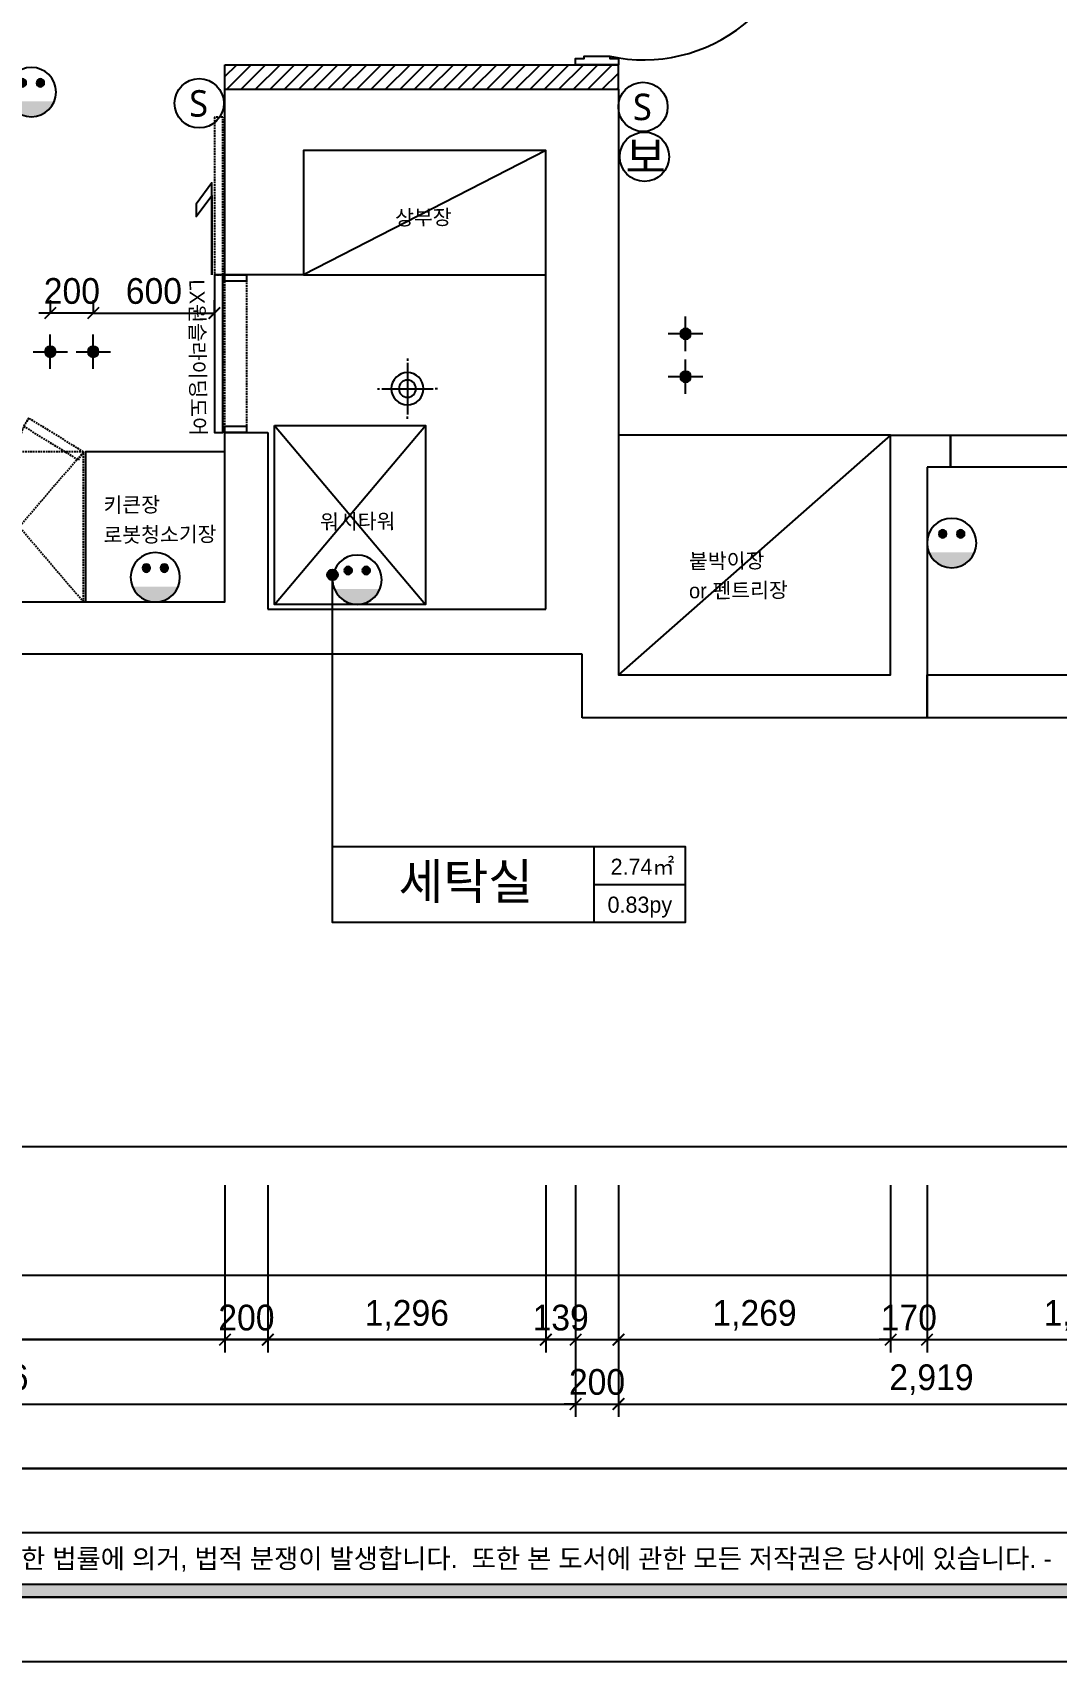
# Model space of a CAD drawing. Header units: millimetres. Extents: x 744 to 27144, y 914 to 19934.
# Drawn here: x 12989 to 17764, y 1514 to 9107 of the extents above; entities that cross this region are included whole.
import ezdxf
from ezdxf.enums import TextEntityAlignment as Align

# ---------------------------------------------------------------- set-up
doc = ezdxf.new("R2010")
doc.units = ezdxf.units.MM
doc.header["$LTSCALE"] = 10
doc.linetypes.add('DH-HID2', pattern=[1.2, 0.8, -0.4])
for name, color, linetype in [('0-ELC TEXT', 7, 'Continuous'), ('03-TEXT', 3, 'Continuous'), ('CEIL-DOOR', 6, 'Continuous'), ('CO-DO-FR', 7, 'Continuous'), ('CO-DOOR', 8, 'Continuous'), ('FORM(YOURNAME)-1', 1, 'Continuous'), ('FORM(YOURNAME)-11', 1, 'Continuous'), ('FU-FURM', 251, 'DH-HID2'), ('HAT', 5, 'Continuous'), ('RC-LIGHT', 7, 'Continuous'), ('U-LANP', 6, 'Continuous'), ('가구', 6, 'Continuous'), ('내부벽체선', 3, 'Continuous'), ('설비', 140, 'Continuous'), ('외부벽체선', 2, 'Continuous'), ('창호', 4, 'Continuous'), ('치수선', 5, 'Continuous')]:
    doc.layers.add(name, color=color, linetype=linetype)
doc.styles.get("Standard").update_dxf_attribs({"font": 'arial.ttf'})
doc.styles.add('YOURNAME', font='Dotum.ttf')
doc.styles.add('차영규', font='조선일보명조.ttf')
doc.styles.add('코레일둥고', font='조선일보명조.ttf')
doc.dimstyles.new('YOURNAME-60', dxfattribs={"dimscale": 60, "dimtxt": 2, "dimasz": 0.9, "dimexe": 1, "dimexo": 3, "dimgap": 0.7, "dimtad": 1, "dimdec": 0, "dimzin": 0, "dimdsep": 46, "dimlunit": 6, "dimtxsty": 'YOURNAME', "dimblk": 'ARCHTICK', "dimcen": 0, "dimclrd": 1, "dimclre": 1, "dimclrt": 7, "dimadec": 0, "dimazin": 0, "dimtfac": 1, "dimtdec": 0, "dimtix": 1, "dimtmove": 2, "dimatfit": 3, "dimldrblk": 'ARCHTICK', "dimfxl": 1, "dimtolj": 1, "dimtzin": 0, "dimarcsym": 0})

# ---------------------------------------------------------------- blocks, each defined once
blk = doc.blocks.new('FORM-ELEVATION')
at = {"layer": 'FORM(YOURNAME)-11'}
h = blk.add_hatch(color=256, dxfattribs=at)
h.dxf.hatch_style = 1
h.paths.add_polyline_path([(-10309, 35708), (71691, 35708), (71691, 35508), (-10309, 35508)])
h.paths.add_polyline_path([(-10309, -21492), (71691, -21492), (71691, -21692), (-10309, -21692)])
at = {"layer": 'Defpoints', "color": 158}
blk.add_line((62481, -20692), (-10309, -20692), dxfattribs=at)
for points in [[(-10309, -21692), (71691, -21692), (71691, 35708), (-10309, 35708)], [(-8309, 33708), (61071, 33708), (61071, -19692), (-8309, -19692)]]:
    blk.add_lwpolyline(points, close=True, dxfattribs=at)
at = {"layer": 'FORM(YOURNAME)-11', "color": 250}
blk.add_lwpolyline([(-11309, -22692), (72691, -22692), (72691, 36708), (-11309, 36708)], close=True, dxfattribs=at)
at = {"layer": 'FORM(YOURNAME)-11'}
blk.add_lwpolyline([(-10309, -21492), (71691, -21492), (71691, -21692), (-10309, -21692)], close=True, dxfattribs=at)
at = {"layer": 'FORM(YOURNAME)-11', "color": 1, "style": 'YOURNAME'}
blk.add_text("- 본 도서는 어떠한 경우에도 무단으로 도용할 수 없으며 도용시 '지적재산권' 보호에 관한 법률에 의거, 법적 분쟁이 발생합니다.  또한 본 도서에 관한 모든 저작권은 당사에 있습니다. -", height=300, dxfattribs=at).set_placement((28146, -21092), align=Align.MIDDLE_CENTER)
at = {"layer": 'FORM(YOURNAME)-11', "color": 3, "style": 'YOURNAME'}
for tag, height, p in [('1', 451, (71041, -1219)), ('2', 451, (71041, -1863)), ('3', 451, (71041, -3150)), ('4', 451, (71041, -5081)), ('5', 515, (71041, -7398)), ('6', 515, (71041, -9650)), ('7', 515, (71041, -11903)), ('8', 515, (71041, -14155)), ('9', 515, (71041, -16408)), ('10', 515, (66791, -18596)), ('11', 515, (71041, -18660)), ('12', 515, (66791, -20848)), ('13', 515, (71041, -20848))]:
    blk.add_attdef(tag, text='', height=height, dxfattribs=at).set_placement(p, align=Align.MIDDLE_RIGHT)
blk = doc.blocks.new('BUDDDD')
at = {"layer": 'CO-DO-FR'}
for points in [[(15721.4, 8957.1), (15521.4, 8957.1), (15521.4, 8987.1), (15561.4, 8987.1), (15561.4, 8997.1), (15681.4, 8997.1), (15681.4, 8987.1), (15721.4, 8987.1), (15721.4, 8957.1)], [(13986.4, 7978.1), (13986.4, 7948.1), (13886.4, 7948.1), (13886.4, 7978.1)], [(13986.4, 7273.1), (13986.4, 7243.1), (13886.4, 7243.1), (13886.4, 7273.1)]]:
    blk.add_lwpolyline(points, close=True, dxfattribs=at)
at = {"layer": 'CO-DOOR', "color": 251, "linetype": 'DH-HID2'}
for points in [[(13837.1, 8713.1), (13837.1, 7978.1), (13877.1, 7978.1), (13877.1, 8713.1)], [(13986.4, 7978.1), (13986.4, 7243.1), (13886.4, 7243.1), (13886.4, 7978.1)]]:
    blk.add_lwpolyline(points, close=True, dxfattribs=at)
at = {"layer": 'CO-DOOR', "color": 1}
blk.add_lwpolyline([(13824.3, 7977.4), (13824.3, 8406.6), (13752, 8308), (13752, 8249.6), (13824.3, 8348.2), (13824.3, 7977.4)], close=True, dxfattribs=at)
at = {"layer": 'CO-DOOR'}
blk.add_lwpolyline([(13837.1, 7978.1), (13837.1, 7243.1), (13877.1, 7243.1), (13877.1, 7978.1)], close=True, dxfattribs=at)
blk.add_arc((15838.8, 9728), 747.6, 257.84501, 359.24261, dxfattribs=at)
at = {"layer": '외부벽체선'}
for p, q in [((13886.4, 7978.1), (13886.4, 8843.1)), ((13886.4, 8843.1), (15721.4, 8843.1)), ((15721.4, 8843.1), (15721.4, 6113.1)), ((15382.4, 8558.1), (14252.4, 8558.1)), ((14252.4, 8558.1), (14252.4, 7978.1)), ((15382.4, 6419.1), (15382.4, 8558.1)), ((14252.4, 7978.1), (13886.4, 7978.1)), ((13886.4, 6453.1), (13886.4, 7243.1)), ((13886.4, 7243.1), (14086.4, 7243.1)), ((14086.4, 7243.1), (14086.4, 6419.1)), ((16990.4, 6113.1), (16990.4, 7231.1)), ((16990.4, 7231.1), (17270.4, 7231.1)), ((17270.4, 7231.1), (17270.4, 7081.1)), ((17270.4, 7081.1), (17160.4, 7081.1)), ((17160.4, 7081.1), (17160.4, 5913.1)), ((10025.4, 6453.1), (13886.4, 6453.1)), ((14086.4, 6419.1), (15382.4, 6419.1)), ((15551.4, 6209.1), (9385.4, 6209.1)), ((15551.4, 5913.1), (15551.4, 6209.1)), ((15721.4, 6113.1), (16990.4, 6113.1)), ((17160.4, 5913.1), (15551.4, 5913.1))]:
    blk.add_line(p, q, dxfattribs=at)
at = {"layer": '창호'}
for points in [[(17270.4, 7231.1), (18636.8, 7231.1), (18637.2, 7081.1), (17270.4, 7081.1)], [(17160.4, 6113.1), (18640.4, 6113.1), (18640.4, 5913.1), (17160.4, 5913.1)]]:
    blk.add_lwpolyline(points, close=True, dxfattribs=at)
blk = doc.blocks.new('_ArchTick')
at = {"color": 0, "linetype": 'ByBlock', "const_width": 0.15}
blk.add_lwpolyline([(-0.5, -0.5), (0.5, 0.5)], dxfattribs=at)
blk = doc.blocks.new('*D28')
at = {"layer": 'Defpoints', "color": 0, "transparency": 16777216}
for p in [(6727.4, 3914.1), (18640.4, 3914.1), (18640.4, 2414.1)]:
    blk.add_point(p, dxfattribs=at)
at = {"layer": '치수선', "color": 1, "lineweight": -2, "transparency": 16777216}
for p, q in [((6727.4, 3734.1), (6727.4, 2354.1)), ((18640.4, 3734.1), (18640.4, 2354.1)), ((6727.4, 2414.1), (18640.4, 2414.1))]:
    blk.add_line(p, q, dxfattribs=at)
at = {"layer": '치수선', "color": 1, "lineweight": -2, "transparency": 16777216, "xscale": 54, "yscale": 54, "zscale": 54, "rotation": 180}
blk.add_blockref('_ArchTick', (6727.4, 2414.1), dxfattribs=at)
at = {"layer": '치수선', "color": 1, "lineweight": -2, "transparency": 16777216, "xscale": 54, "yscale": 54, "zscale": 54}
blk.add_blockref('_ArchTick', (18640.4, 2414.1), dxfattribs=at)
at = {"layer": '치수선', "color": 7, "transparency": 16777216, "insert": (12683.9, 2527.7), "char_height": 120, "attachment_point": 5, "style": 'YOURNAME'}
blk.add_mtext('\\A1;11,913', dxfattribs=at)
blk = doc.blocks.new('*D29')
at = {"layer": 'Defpoints', "color": 0, "transparency": 16777216}
for p in [(15721.4, 3914.1), (18640.4, 3914.1), (18640.4, 2714.1)]:
    blk.add_point(p, dxfattribs=at)
at = {"layer": '치수선', "color": 1, "lineweight": -2, "transparency": 16777216}
for p, q in [((15721.4, 3734.1), (15721.4, 2654.1)), ((18640.4, 3734.1), (18640.4, 2654.1)), ((15721.4, 2714.1), (18640.4, 2714.1))]:
    blk.add_line(p, q, dxfattribs=at)
at = {"layer": '치수선', "color": 1, "lineweight": -2, "transparency": 16777216, "xscale": 54, "yscale": 54, "zscale": 54, "rotation": 180}
blk.add_blockref('_ArchTick', (15721.4, 2714.1), dxfattribs=at)
at = {"layer": '치수선', "color": 1, "lineweight": -2, "transparency": 16777216, "xscale": 54, "yscale": 54, "zscale": 54}
blk.add_blockref('_ArchTick', (18640.4, 2714.1), dxfattribs=at)
at = {"layer": '치수선', "color": 7, "transparency": 16777216, "insert": (17180.9, 2827.7), "char_height": 120, "attachment_point": 5, "style": 'YOURNAME'}
blk.add_mtext('\\A1;2,919', dxfattribs=at)
blk = doc.blocks.new('*D30')
at = {"layer": 'Defpoints', "color": 0, "transparency": 16777216}
for p in [(17160.4, 3914.1), (18640.4, 3914.1), (18640.4, 3014.1)]:
    blk.add_point(p, dxfattribs=at)
at = {"layer": '치수선', "color": 1, "lineweight": -2, "transparency": 16777216}
for p, q in [((17160.4, 3734.1), (17160.4, 2954.1)), ((18640.4, 3734.1), (18640.4, 2954.1)), ((17160.4, 3014.1), (18640.4, 3014.1))]:
    blk.add_line(p, q, dxfattribs=at)
at = {"layer": '치수선', "color": 1, "lineweight": -2, "transparency": 16777216, "xscale": 54, "yscale": 54, "zscale": 54, "rotation": 180}
blk.add_blockref('_ArchTick', (17160.4, 3014.1), dxfattribs=at)
at = {"layer": '치수선', "color": 1, "lineweight": -2, "transparency": 16777216, "xscale": 54, "yscale": 54, "zscale": 54}
blk.add_blockref('_ArchTick', (18640.4, 3014.1), dxfattribs=at)
at = {"layer": '치수선', "color": 7, "transparency": 16777216, "insert": (17900.4, 3127.7), "char_height": 120, "attachment_point": 5, "style": 'YOURNAME'}
blk.add_mtext('\\A1;1,480', dxfattribs=at)
blk = doc.blocks.new('*D31')
at = {"layer": 'Defpoints', "color": 0, "transparency": 16777216}
for p in [(16990.4, 3914.1), (17160.4, 3914.1), (17160.4, 3014.1)]:
    blk.add_point(p, dxfattribs=at)
at = {"layer": '치수선', "color": 1, "lineweight": -2, "transparency": 16777216}
for p, q in [((16990.4, 3734.1), (16990.4, 2954.1)), ((17160.4, 3734.1), (17160.4, 2954.1)), ((16990.4, 3014.1), (16936.4, 3014.1)), ((16990.4, 3014.1), (17160.4, 3014.1)), ((17160.4, 3014.1), (17214.4, 3014.1))]:
    blk.add_line(p, q, dxfattribs=at)
at = {"layer": '치수선', "color": 1, "lineweight": -2, "transparency": 16777216, "xscale": 54, "yscale": 54, "zscale": 54}
blk.add_blockref('_ArchTick', (16990.4, 3014.1), dxfattribs=at)
at = {"layer": '치수선', "color": 1, "lineweight": -2, "transparency": 16777216, "xscale": 54, "yscale": 54, "zscale": 54, "rotation": 180}
blk.add_blockref('_ArchTick', (17160.4, 3014.1), dxfattribs=at)
at = {"layer": '치수선', "color": 7, "transparency": 16777216, "insert": (17075.4, 3116.2), "char_height": 120, "attachment_point": 5, "style": 'YOURNAME'}
blk.add_mtext('\\A1;170', dxfattribs=at)
blk = doc.blocks.new('*D32')
at = {"layer": 'Defpoints', "color": 0, "transparency": 16777216}
for p in [(15721.4, 3914.1), (16990.4, 3914.1), (16990.4, 3014.1)]:
    blk.add_point(p, dxfattribs=at)
at = {"layer": '치수선', "color": 1, "lineweight": -2, "transparency": 16777216}
for p, q in [((15721.4, 3734.1), (15721.4, 2954.1)), ((16990.4, 3734.1), (16990.4, 2954.1)), ((15721.4, 3014.1), (16990.4, 3014.1))]:
    blk.add_line(p, q, dxfattribs=at)
at = {"layer": '치수선', "color": 1, "lineweight": -2, "transparency": 16777216, "xscale": 54, "yscale": 54, "zscale": 54, "rotation": 180}
blk.add_blockref('_ArchTick', (15721.4, 3014.1), dxfattribs=at)
at = {"layer": '치수선', "color": 1, "lineweight": -2, "transparency": 16777216, "xscale": 54, "yscale": 54, "zscale": 54}
blk.add_blockref('_ArchTick', (16990.4, 3014.1), dxfattribs=at)
at = {"layer": '치수선', "color": 7, "transparency": 16777216, "insert": (16355.9, 3127.7), "char_height": 120, "attachment_point": 5, "style": 'YOURNAME'}
blk.add_mtext('\\A1;1,269', dxfattribs=at)
blk = doc.blocks.new('*D33')
at = {"layer": 'Defpoints', "color": 0, "transparency": 16777216}
for p in [(10025.4, 3914.1), (15521.4, 3914.1), (15521.4, 2714.1)]:
    blk.add_point(p, dxfattribs=at)
at = {"layer": '치수선', "color": 1, "lineweight": -2, "transparency": 16777216}
for p, q in [((10025.4, 3734.1), (10025.4, 2654.1)), ((15521.4, 3734.1), (15521.4, 2654.1)), ((10025.4, 2714.1), (15521.4, 2714.1))]:
    blk.add_line(p, q, dxfattribs=at)
at = {"layer": '치수선', "color": 1, "lineweight": -2, "transparency": 16777216, "xscale": 54, "yscale": 54, "zscale": 54, "rotation": 180}
blk.add_blockref('_ArchTick', (10025.4, 2714.1), dxfattribs=at)
at = {"layer": '치수선', "color": 1, "lineweight": -2, "transparency": 16777216, "xscale": 54, "yscale": 54, "zscale": 54}
blk.add_blockref('_ArchTick', (15521.4, 2714.1), dxfattribs=at)
at = {"layer": '치수선', "color": 7, "transparency": 16777216, "insert": (12773.4, 2827.7), "char_height": 120, "attachment_point": 5, "style": 'YOURNAME'}
blk.add_mtext('\\A1;5,496', dxfattribs=at)
blk = doc.blocks.new('*D34')
at = {"layer": 'Defpoints', "color": 0, "transparency": 16777216}
for p in [(15382.4, 3914.1), (15521.4, 3914.1), (15382.4, 3014.1)]:
    blk.add_point(p, dxfattribs=at)
at = {"layer": '치수선', "color": 1, "lineweight": -2, "transparency": 16777216}
for p, q in [((15382.4, 3734.1), (15382.4, 2954.1)), ((15521.4, 3734.1), (15521.4, 2954.1)), ((15382.4, 3014.1), (15328.4, 3014.1)), ((15521.4, 3014.1), (15382.4, 3014.1)), ((15521.4, 3014.1), (15575.4, 3014.1))]:
    blk.add_line(p, q, dxfattribs=at)
at = {"layer": '치수선', "color": 1, "lineweight": -2, "transparency": 16777216, "xscale": 54, "yscale": 54, "zscale": 54}
blk.add_blockref('_ArchTick', (15382.4, 3014.1), dxfattribs=at)
at = {"layer": '치수선', "color": 1, "lineweight": -2, "transparency": 16777216, "xscale": 54, "yscale": 54, "zscale": 54, "rotation": 180}
blk.add_blockref('_ArchTick', (15521.4, 3014.1), dxfattribs=at)
at = {"layer": '치수선', "color": 7, "transparency": 16777216, "insert": (15451.9, 3116.2), "char_height": 120, "attachment_point": 5, "style": 'YOURNAME'}
blk.add_mtext('\\A1;139', dxfattribs=at)
blk = doc.blocks.new('*D35')
at = {"layer": 'Defpoints', "color": 0, "transparency": 16777216}
for p in [(14086.4, 3914.1), (15382.4, 3914.1), (14086.4, 3014.1)]:
    blk.add_point(p, dxfattribs=at)
at = {"layer": '치수선', "color": 1, "lineweight": -2, "transparency": 16777216}
for p, q in [((14086.4, 3734.1), (14086.4, 2954.1)), ((15382.4, 3734.1), (15382.4, 2954.1)), ((15382.4, 3014.1), (14086.4, 3014.1))]:
    blk.add_line(p, q, dxfattribs=at)
at = {"layer": '치수선', "color": 1, "lineweight": -2, "transparency": 16777216, "xscale": 54, "yscale": 54, "zscale": 54, "rotation": 180}
blk.add_blockref('_ArchTick', (14086.4, 3014.1), dxfattribs=at)
at = {"layer": '치수선', "color": 1, "lineweight": -2, "transparency": 16777216, "xscale": 54, "yscale": 54, "zscale": 54}
blk.add_blockref('_ArchTick', (15382.4, 3014.1), dxfattribs=at)
at = {"layer": '치수선', "color": 7, "transparency": 16777216, "insert": (14734.4, 3127.7), "char_height": 120, "attachment_point": 5, "style": 'YOURNAME'}
blk.add_mtext('\\A1;1,296', dxfattribs=at)
blk = doc.blocks.new('*D36')
at = {"layer": 'Defpoints', "color": 0, "transparency": 16777216}
for p in [(13886.4, 3914.1), (14086.4, 3914.1), (13886.4, 3014.1)]:
    blk.add_point(p, dxfattribs=at)
at = {"layer": '치수선', "color": 1, "lineweight": -2, "transparency": 16777216}
for p, q in [((13886.4, 3734.1), (13886.4, 2954.1)), ((14086.4, 3734.1), (14086.4, 2954.1)), ((13886.4, 3014.1), (13832.4, 3014.1)), ((14086.4, 3014.1), (13886.4, 3014.1)), ((14086.4, 3014.1), (14140.4, 3014.1))]:
    blk.add_line(p, q, dxfattribs=at)
at = {"layer": '치수선', "color": 1, "lineweight": -2, "transparency": 16777216, "xscale": 54, "yscale": 54, "zscale": 54}
blk.add_blockref('_ArchTick', (13886.4, 3014.1), dxfattribs=at)
at = {"layer": '치수선', "color": 1, "lineweight": -2, "transparency": 16777216, "xscale": 54, "yscale": 54, "zscale": 54, "rotation": 180}
blk.add_blockref('_ArchTick', (14086.4, 3014.1), dxfattribs=at)
at = {"layer": '치수선', "color": 7, "transparency": 16777216, "insert": (13986.4, 3116.2), "char_height": 120, "attachment_point": 5, "style": 'YOURNAME'}
blk.add_mtext('\\A1;200', dxfattribs=at)
blk = doc.blocks.new('*D37')
at = {"layer": 'Defpoints', "color": 0, "transparency": 16777216}
for p in [(10025.4, 3914.1), (13886.4, 3914.1), (10025.4, 3014.1)]:
    blk.add_point(p, dxfattribs=at)
at = {"layer": '치수선', "color": 1, "lineweight": -2, "transparency": 16777216}
for p, q in [((10025.4, 3734.1), (10025.4, 2954.1)), ((13886.4, 3734.1), (13886.4, 2954.1)), ((13886.4, 3014.1), (10025.4, 3014.1))]:
    blk.add_line(p, q, dxfattribs=at)
at = {"layer": '치수선', "color": 1, "lineweight": -2, "transparency": 16777216, "xscale": 54, "yscale": 54, "zscale": 54, "rotation": 180}
blk.add_blockref('_ArchTick', (10025.4, 3014.1), dxfattribs=at)
at = {"layer": '치수선', "color": 1, "lineweight": -2, "transparency": 16777216, "xscale": 54, "yscale": 54, "zscale": 54}
blk.add_blockref('_ArchTick', (13886.4, 3014.1), dxfattribs=at)
at = {"layer": '치수선', "color": 7, "transparency": 16777216, "insert": (11955.9, 3127.7), "char_height": 120, "attachment_point": 5, "style": 'YOURNAME'}
blk.add_mtext('\\A1;3,861', dxfattribs=at)
blk = doc.blocks.new('*D44')
at = {"layer": 'Defpoints', "color": 0, "transparency": 16777216}
for p in [(15521.4, 3914.1), (15721.4, 3914.1), (15721.4, 2714.1)]:
    blk.add_point(p, dxfattribs=at)
at = {"layer": '치수선', "color": 1, "lineweight": -2, "transparency": 16777216}
for p, q in [((15521.4, 3734.1), (15521.4, 2654.1)), ((15721.4, 3734.1), (15721.4, 2654.1)), ((15521.4, 2714.1), (15467.4, 2714.1)), ((15521.4, 2714.1), (15721.4, 2714.1)), ((15721.4, 2714.1), (15775.4, 2714.1))]:
    blk.add_line(p, q, dxfattribs=at)
at = {"layer": '치수선', "color": 1, "lineweight": -2, "transparency": 16777216, "xscale": 54, "yscale": 54, "zscale": 54}
blk.add_blockref('_ArchTick', (15521.4, 2714.1), dxfattribs=at)
at = {"layer": '치수선', "color": 1, "lineweight": -2, "transparency": 16777216, "xscale": 54, "yscale": 54, "zscale": 54, "rotation": 180}
blk.add_blockref('_ArchTick', (15721.4, 2714.1), dxfattribs=at)
at = {"layer": '치수선', "color": 7, "transparency": 16777216, "insert": (15621.4, 2816.2), "char_height": 120, "attachment_point": 5, "style": 'YOURNAME'}
blk.add_mtext('\\A1;200', dxfattribs=at)
blk = doc.blocks.new('김치냉장고')
at = {"layer": 'FU-FURM'}
for p, q in [((16948.5, 14366), (17648.5, 13766)), ((16948.5, 13766), (17648.5, 14366))]:
    blk.add_line(p, q, dxfattribs=at)
for points in [[(17648.5, 13766), (17648.5, 14366), (16948.5, 14366), (16948.5, 13766)], [(17763.5, 14082.8), (17802.1, 14105.8), (17648.5, 14363.5), (17609.8, 14340.4)], [(17610.1, 13789.6), (17648.5, 13766), (17805.8, 14021.5), (17767.5, 14045.1)]]:
    blk.add_lwpolyline(points, close=True, dxfattribs=at)
for centre, radius, start, end in [((17664.5, 14320.6), 255.1, 266.38453, 302.64053), ((17666.7, 13830.3), 236.4, 53.95559, 94.41551)]:
    blk.add_arc(centre, radius, start, end, dxfattribs=at)
blk = doc.blocks.new('ㅁㄴㅇㄹㅇㄴㄹ')
at = {"layer": '설비'}
h = blk.add_hatch(color=10, dxfattribs=at)
edge = h.paths.add_edge_path()
edge.add_line((22409.7, 5625.9), (22196.4, 5625.9))
edge.add_ellipse((22303, 5582.9), major_axis=(81.3, -81.3), ratio=1, start_angle=66.95778, end_angle=203.04222, ccw=False)
h = blk.add_hatch(color=10, dxfattribs=at)
edge = h.paths.add_edge_path()
edge.add_arc((22261, 5539.9), 18.3, 0, 360)
h = blk.add_hatch(color=10, dxfattribs=at)
edge = h.paths.add_edge_path()
edge.add_arc((22345, 5539.9), 18.3, 0, 360)
at = {"layer": '설비', "color": 10}
for centre, radius in [((22303, 5582.9), 115), ((22261, 5539.9), 18.3), ((22345, 5539.9), 18.3)]:
    blk.add_circle(centre, radius, dxfattribs=at)
blk = doc.blocks.new('SW')
at = {"layer": '설비', "color": 140}
blk.add_circle((11533254, -14277699), 184, dxfattribs=at)
at = {"layer": '설비', "color": 140, "insert": (11533320, -14277601), "char_height": 197.14, "width": 314.33, "attachment_point": 3, "style": '코레일둥고'}
blk.add_mtext('{\\fMalgun Gothic|b0|i0|c129|p50;S}', dxfattribs=at)
blk = doc.blocks.new('1')
at = {"linetype": 'Continuous'}
h = blk.add_hatch(color=4, dxfattribs=at)
h.dxf.hatch_style = 1
edge = h.paths.add_edge_path()
edge.add_arc((11539653, -14273504), 37.5, 0, 360)
at = {"color": 1, "linetype": 'Continuous'}
for p, q in [((11539653, -14273637), (11539653, -14273370)), ((11539520, -14273504), (11539787, -14273504))]:
    blk.add_line(p, q, dxfattribs=at)
at = {"color": 4, "linetype": 'Continuous'}
for radius in [41.5, 37.5]:
    blk.add_circle((11539653, -14273504), radius, dxfattribs=at)
blk = doc.blocks.new('매입등')
at = {"layer": 'HAT', "color": 1}
for p, q in [((0, 140), (0, 130)), ((0, 120), (0, -120)), ((-140, 0), (-130, 0)), ((120, 0), (-120, 0)), ((140, 0), (130, 0)), ((-140, 0), (-130, 0)), ((0, -140), (0, -130))]:
    blk.add_line(p, q, dxfattribs=at)
blk.add_circle((0, 0), 40, dxfattribs=at)
at = {"layer": 'U-LANP'}
blk.add_circle((0, 0), 75, dxfattribs=at)
blk = doc.blocks.new('A$C59950440')
at = {"layer": 'CEIL-DOOR'}
blk.add_blockref('매입등', (140, 140), dxfattribs=at)
blk = doc.blocks.new('*D158')
at = {"color": 1, "lineweight": -2, "transparency": 16777216}
for p, q in [((13272.6, 7800), (13272.6, 7860)), ((13837.1, 7800), (13837.1, 7860)), ((13272.6, 7800), (13837.1, 7800))]:
    blk.add_line(p, q, dxfattribs=at)
at = {"layer": 'Defpoints', "color": 0, "transparency": 16777216}
for p in [(13837.1, 7800), (13272.6, 7620), (13837.1, 7620)]:
    blk.add_point(p, dxfattribs=at)
at = {"color": 1, "lineweight": -2, "transparency": 16777216, "xscale": 54, "yscale": 54, "zscale": 54, "rotation": 180}
blk.add_blockref('_ArchTick', (13272.6, 7800), dxfattribs=at)
at = {"color": 1, "lineweight": -2, "transparency": 16777216, "xscale": 54, "yscale": 54, "zscale": 54}
blk.add_blockref('_ArchTick', (13837.1, 7800), dxfattribs=at)
at = {"color": 7, "transparency": 16777216, "insert": (13554.9, 7902.1), "char_height": 120, "attachment_point": 5, "style": 'YOURNAME'}
blk.add_mtext('\\A1;600', dxfattribs=at)
blk = doc.blocks.new('*D159')
at = {"color": 1, "lineweight": -2, "transparency": 16777216}
for p, q in [((13072.1, 7800), (13072.1, 7860)), ((13272.6, 7800), (13272.6, 7860)), ((13072.1, 7800), (13018.1, 7800)), ((13272.6, 7800), (13072.1, 7800)), ((13272.6, 7800), (13326.6, 7800))]:
    blk.add_line(p, q, dxfattribs=at)
at = {"layer": 'Defpoints', "color": 0, "transparency": 16777216}
for p in [(13072.1, 7800), (13072.1, 7620), (13272.6, 7620)]:
    blk.add_point(p, dxfattribs=at)
at = {"color": 1, "lineweight": -2, "transparency": 16777216, "xscale": 54, "yscale": 54, "zscale": 54}
blk.add_blockref('_ArchTick', (13072.1, 7800), dxfattribs=at)
at = {"color": 1, "lineweight": -2, "transparency": 16777216, "xscale": 54, "yscale": 54, "zscale": 54, "rotation": 180}
blk.add_blockref('_ArchTick', (13272.6, 7800), dxfattribs=at)
at = {"color": 7, "transparency": 16777216, "insert": (13172.3, 7902.1), "char_height": 120, "attachment_point": 5, "style": 'YOURNAME'}
blk.add_mtext('\\A1;200', dxfattribs=at)

msp = doc.modelspace()

# ---------------------------------------------------------------- hatches: boundary and pattern name
at = {"layer": '0-ELC TEXT'}
h = msp.add_hatch(color=256, dxfattribs=at)
h.dxf.hatch_style = 1
edge = h.paths.add_edge_path()
edge.add_arc((14387.7, 6579.5), 25, 180, 540)
h = msp.add_hatch(color=256, dxfattribs=at)
h.dxf.hatch_style = 1
edge = h.paths.add_edge_path()
edge.add_arc((14387.7, 6579.5), 25, 180, 540)
at = {"layer": '내부벽체선'}
h = msp.add_hatch(dxfattribs=at)
h.set_pattern_fill('ANSI31', color=256, scale=15)
h.paths.add_polyline_path([(15721.4, 8957.1), (15521.4, 8957.1), (13886.4, 8957.1), (13886.4, 8843.1), (15721.4, 8843.1)])

# ---------------------------------------------------------------- linework, layer by layer
at = {"layer": '0-ELC TEXT'}
for p, q in [((14387.7, 4959.3), (14387.7, 6579.5)), ((15607.7, 4959.3), (15607.7, 5313.1)), ((15607.7, 5136.2), (16032.4, 5136.2))]:
    msp.add_line(p, q, dxfattribs=at)
msp.add_lwpolyline([(14387.7, 5313.1), (16032.4, 5313.1), (16032.4, 4959.3), (14387.7, 4959.3)], close=True, dxfattribs=at)
msp.add_circle((14387.7, 6579.5), 25, dxfattribs=at)
msp.add_circle((14387.7, 6579.5), 25, dxfattribs=at)
at = {"layer": 'CO-DOOR'}
for p, q in [((14116.6, 6441.9), (14820.8, 7276.5)), ((14116.6, 7276.5), (14820.8, 6441.9))]:
    msp.add_line(p, q, dxfattribs=at)
msp.add_lwpolyline([(14116.6, 7276.5), (14820.8, 7276.5), (14820.8, 6441.9), (14116.6, 6441.9)], close=True, dxfattribs=at)
at = {"layer": 'Defpoints'}
for points in [[(23058.1, 18434.1), (2244.1, 18434.1), (2244.1, 2414.1), (23058.1, 2414.1)], [(22758.1, 18134.1), (2544.1, 18134.1), (2544.1, 2714.1), (22758.1, 2714.1)], [(22458.1, 17834.1), (2844.1, 17834.1), (2844.1, 3014.1), (22458.1, 3014.1)], [(22158.1, 17534.1), (3144.1, 17534.1), (3144.1, 3314.1), (22158.1, 3314.1)], [(21558.1, 16934.1), (3744.1, 16934.1), (3744.1, 3914.1), (21558.1, 3914.1)]]:
    msp.add_lwpolyline(points, close=True, dxfattribs=at)
at = {"layer": '가구'}
for p, q in [((15382.4, 8558.1), (14252.4, 7978.1)), ((16990.4, 7231.1), (15721.4, 6113.1))]:
    msp.add_line(p, q, dxfattribs=at)
for points in [[(14252.4, 7978.1), (15382.4, 7978.1), (15382.4, 8558.1), (14252.4, 8558.1)], [(16990.4, 7231.1), (15721.4, 7231.1), (15721.4, 6113.1), (16990.4, 6113.1)], [(13236.4, 6453.1), (13886.4, 6453.1), (13886.4, 7153.1), (13236.4, 7153.1)]]:
    msp.add_lwpolyline(points, close=True, dxfattribs=at)
at = {"layer": '내부벽체선'}
for p, q in [((13886.4, 8957.1), (15721.4, 8957.1)), ((13886.4, 8843.1), (13886.4, 8957.1)), ((15721.4, 8843.1), (15721.4, 8957.1))]:
    msp.add_line(p, q, dxfattribs=at)
at = {"layer": '설비', "color": 140}
msp.add_circle((15842.3, 8528.7), 115, dxfattribs=at)

# ---------------------------------------------------------------- block references
at = {"xscale": -1, "rotation": 180}
for p in [(-9319.4, 14412.9), (-5027.6, 12310.6), (-8741.6, 12150.9), (-7800.3, 12139.7)]:
    msp.add_blockref('ㅁㄴㅇㄹㅇㄴㄹ', p, dxfattribs=at)
at = {"layer": 'FORM(YOURNAME)-1', "xscale": 0.3, "yscale": 0.3, "zscale": 0.3}
msp.add_blockref('FORM-ELEVATION', (4736.6, 8321.6), dxfattribs=at)
at = {"layer": 'RC-LIGHT', "xscale": -0.6024096385271789, "yscale": 0.6024096385271789, "zscale": 0.6024096385271789}
for p in [(6967632.6, 8606199.5), (6967632.6, 8605999.5)]:
    msp.add_blockref('1', p, dxfattribs=at)
at = {"layer": 'RC-LIGHT', "xscale": -0.6024096385271789, "yscale": 0.6024096385271789, "zscale": 0.6024096385271789, "rotation": 270}
for p in [(8611568.3, -6943978.5), (8611768.3, -6943978.5)]:
    msp.add_blockref('1', p, dxfattribs=at)
at = {"layer": 'RC-LIGHT', "xscale": -1}
msp.add_blockref('A$C59950440', (14877.1, 7307.4), dxfattribs=at)
at = {"layer": '가구', "rotation": 90}
msp.add_blockref('김치냉장고', (26992.5, -10495.4), dxfattribs=at)
at = {"layer": '설비', "color": 140, "xscale": 0.625, "yscale": 0.625, "zscale": 0.625}
for p in [(-7194517.6, 8932339.6), (-7192448, 8932323.1)]:
    msp.add_blockref('SW', p, dxfattribs=at)
at = {"layer": '창호'}
msp.add_blockref('BUDDDD', (0, 0), dxfattribs=at)

# ---------------------------------------------------------------- texts
at = {"layer": '0-ELC TEXT', "style": '차영규'}
for s, rotation, p in [('상부장', 0.55665, (14680, 8209.8)), ('LX원슬라이딩도어', 270.55665, (13720.6, 7956.1)), ('키큰장', 0.55665, (13320, 6870)), ('워시타워', 0.55665, (14330, 6792)), ('로봇청소기장', 0.55665, (13320, 6730)), ('붙박이장', 0.55665, (16050.6, 6608.3)), ('or 펜트리장', 0.55665, (16050.6, 6470))]:
    msp.add_text(s, height=70, rotation=rotation, dxfattribs=at).set_placement(p)
at = {"layer": '03-TEXT', "style": '차영규'}
for s, height, p in [('세탁실', 166.67, (15009.5, 5066.8)), ('2.74㎡', 75, (15833.4, 5181.3)), ('0.83py', 75, (15821, 5004.4))]:
    msp.add_text(s, height=height, dxfattribs=at).set_placement(p, align=Align.CENTER)
at = {"layer": '설비', "color": 140, "insert": (15754.3, 8602.8), "char_height": 150, "attachment_point": 1}
msp.add_mtext_dynamic_manual_height_columns('{\\fGulim|b0|i0|c129|p50;보}', width=175.846, gutter_width=12.5, heights=[0], dxfattribs=at)

# ---------------------------------------------------------------- dimensions: what is measured, and where the dimension line sits
for base, p2, text, picture, middle in [((13072.1, 7800), (13072.1, 7620), '200', '*D159', (13172.3, 7902.1)), ((13837.1, 7800), (13837.1, 7620), '600', '*D158', (13554.9, 7902.1))]:
    dim = msp.add_linear_dim(base=base, p1=(13272.6, 7620), p2=p2, text=text, dimstyle='YOURNAME-60')
    dim.commit()
    dim.dimension.update_dxf_attribs({"geometry": picture, "text_midpoint": middle})
at = {"layer": '치수선'}
for base, p1, p2, picture, middle in [((18640.4, 2414.1), (6727.4, 3914.1), (18640.4, 3914.1), '*D28', (12683.9, 2527.7)), ((15521.4, 2714.1), (10025.4, 3914.1), (15521.4, 3914.1), '*D33', (12773.4, 2827.7)), ((10025.4, 3014.1), (13886.4, 3914.1), (10025.4, 3914.1), '*D37', (11955.9, 3127.7)), ((13886.4, 3014.1), (14086.4, 3914.1), (13886.4, 3914.1), '*D36', (13986.4, 3116.2)), ((14086.4, 3014.1), (15382.4, 3914.1), (14086.4, 3914.1), '*D35', (14734.4, 3127.7)), ((15382.4, 3014.1), (15521.4, 3914.1), (15382.4, 3914.1), '*D34', (15451.9, 3116.2)), ((15721.4, 2714.1), (15521.4, 3914.1), (15721.4, 3914.1), '*D44', (15621.4, 2816.2)), ((18640.4, 2714.1), (15721.4, 3914.1), (18640.4, 3914.1), '*D29', (17180.9, 2827.7)), ((16990.4, 3014.1), (15721.4, 3914.1), (16990.4, 3914.1), '*D32', (16355.9, 3127.7)), ((17160.4, 3014.1), (16990.4, 3914.1), (17160.4, 3914.1), '*D31', (17075.4, 3116.2)), ((18640.4, 3014.1), (17160.4, 3914.1), (18640.4, 3914.1), '*D30', (17900.4, 3127.7))]:
    dim = msp.add_linear_dim(base=base, p1=p1, p2=p2, dimstyle='YOURNAME-60', dxfattribs=at)
    dim.commit()
    dim.dimension.update_dxf_attribs({"geometry": picture, "text_midpoint": middle})

doc.saveas('drawing.dxf')
